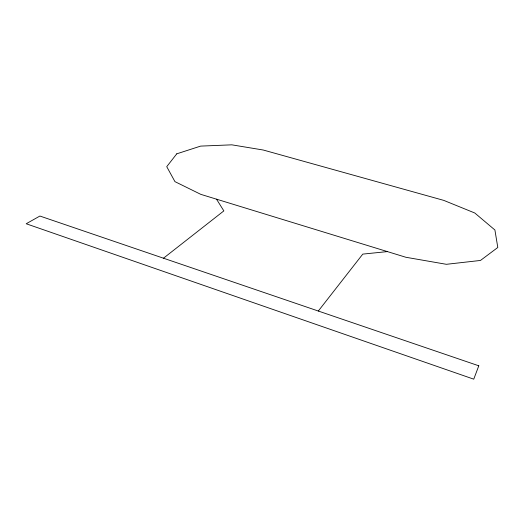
<?xml version="1.0" encoding="UTF-8"?>
<svg xmlns="http://www.w3.org/2000/svg" width="524" height="524" viewBox="0 0 524 524"><rect width="100%" height="100%" fill="white"/><g stroke="black" fill="none" stroke-linecap="round" stroke-linejoin="round"><path stroke-width="0.79" d="M318.31 311.033L362.785 254.107L387.413 251.599M163.481 258.208L223.846 210.897L216.517 199.179M478.798 365.798L473.748 379.166L26.2 223.755L39.903 216.039L478.798 365.798M176.752 153.833L166.737 166.671L174.951 181.638L200.79 194.352L405.897 257.271L446.369 264.306L480.482 260.448L497.8 247.479L494.905 229.99L474.777 212.993L443.776 200.384L263.245 150.021L231.837 144.834L200.653 146.104L176.752 153.833"/></g></svg>
